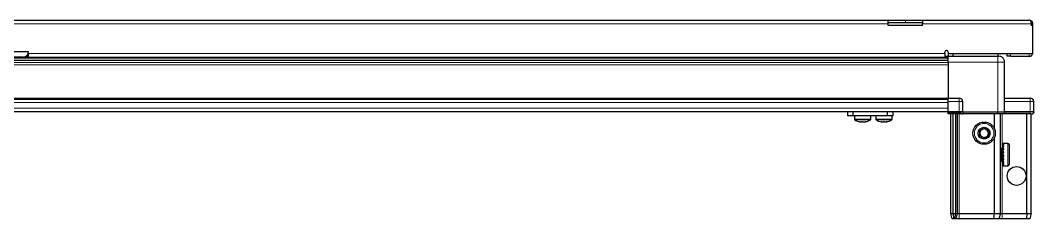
# Model space of a CAD drawing. Header units: millimetres. Extents: x 1319 to 5226, y -438 to 1776.
# Drawn here: x 2082 to 2675, y 459 to 575 of the extents above; entities that cross this region are included whole.
import ezdxf

# ---------------------------------------------------------------- set-up
doc = ezdxf.new("R2010")
doc.units = ezdxf.units.MM

msp = doc.modelspace()

# ---------------------------------------------------------------- linework, layer by layer
at = {"color": 7, "linetype": 'Continuous', "lineweight": 25}
for p, q in [((1559.66, 575.08), (2589.66, 575.08)), ((2589.66, 572.98), (2589.66, 575.08)), ((2589.66, 575.08), (2599.66, 575.08)), ((2599.66, 575.08), (2609.66, 575.08)), ((2609.66, 575.08), (2672.56, 575.08)), ((2609.66, 575.08), (2609.66, 572.98)), ((2599.66, 573.58), (2589.66, 573.58)), ((2589.66, 572.08), (2589.66, 572.98)), ((2609.66, 572.08), (2589.66, 572.08)), ((2609.66, 573.58), (2599.66, 573.58)), ((2609.66, 572.08), (2609.66, 572.98)), ((2673.16, 572.98), (2673.16, 572.08)), ((2673.16, 572.98), (2674.16, 572.98)), ((2674.16, 572.08), (2673.16, 572.08)), ((2674.16, 572.08), (2674.16, 572.98)), ((2674.16, 555.58), (2674.16, 572.08)), ((2624.66, 551.64), (1524.66, 551.64)), ((2624.66, 551.6), (1524.66, 551.6)), ((1550.78, 553.43), (2598.53, 553.43)), ((2087.16, 556.58), (2062.16, 556.58)), ((2084.16, 553.58), (2065.16, 553.58)), ((2087.16, 555.68), (2087.16, 556.58)), ((2087.16, 553.58), (2087.16, 555.68)), ((2087.16, 553.58), (2622.66, 553.58)), ((2593.16, 553.58), (2593.16, 553.43)), ((2593.27, 553.58), (2593.27, 553.43)), ((2593.45, 553.58), (2593.45, 553.43)), ((2593.96, 553.58), (2593.96, 553.43)), ((2594.35, 553.58), (2594.35, 553.43)), ((2595.2, 553.58), (2595.2, 553.43)), ((2595.77, 553.58), (2595.77, 553.43)), ((2596.89, 553.58), (2596.89, 553.43)), ((2597.57, 553.58), (2597.57, 553.43)), ((2598.53, 553.43), (2598.84, 553.43)), ((2598.84, 553.58), (2598.84, 553.43)), ((2598.84, 553.43), (2599.57, 553.43)), ((2598.84, 553.43), (2598.84, 553.43)), ((2599.1, 553.58), (2599.1, 553.43)), ((2599.57, 553.58), (2599.57, 553.43)), ((2599.57, 553.43), (2600.87, 553.43)), ((2600.78, 553.43), (2624.66, 553.43)), ((2600.87, 553.58), (2600.87, 553.43)), ((2600.96, 553.58), (2600.96, 553.43)), ((2601.59, 553.58), (2601.59, 553.43)), ((2602.78, 553.58), (2602.78, 553.43)), ((2603.41, 553.58), (2603.41, 553.43)), ((2604.39, 553.58), (2604.39, 553.43)), ((2604.87, 553.58), (2604.87, 553.43)), ((2605.54, 553.58), (2605.54, 553.43)), ((2605.81, 553.58), (2605.81, 553.43)), ((2606.11, 553.58), (2606.11, 553.43)), ((2606.16, 553.43), (2606.16, 553.58)), ((2606.16, 553.58), (2606.16, 553.43)), ((2622.66, 555.68), (2622.66, 556.43)), ((2622.66, 555.68), (2622.66, 553.58)), ((2624.66, 556.43), (2624.66, 555.58)), ((2624.66, 555.58), (2674.16, 555.58)), ((2624.66, 555.58), (2624.66, 554.08)), ((2624.66, 554.08), (2653.66, 554.08)), ((2627.41, 555.58), (2627.41, 554.08)), ((2653.91, 554.08), (2653.91, 555.58)), ((2659.16, 554.08), (2659.16, 555.58)), ((2661.16, 554.08), (2659.16, 554.08)), ((2661.16, 554.08), (2672.06, 554.08)), ((2624.66, 550.58), (2624.66, 529.58)), ((2657.66, 521.58), (2657.66, 550.58)), ((1524.66, 528.93), (2624.66, 528.93)), ((2624.66, 529.58), (2631.16, 529.58)), ((2624.66, 527.58), (2624.66, 529.58)), ((2624.66, 521.58), (2624.66, 527.58)), ((2633.16, 521.58), (2633.16, 527.58)), ((2657.66, 529.58), (2672.66, 529.58)), ((2674.66, 521.58), (2674.66, 527.58)), ((1524.66, 521.73), (2624.66, 521.73)), ((2566.01, 519.23), (2566.01, 521.73)), ((2569.01, 521.73), (2569.01, 519.23)), ((2589.21, 519.23), (2589.21, 521.73)), ((2592.21, 521.73), (2592.21, 519.23)), ((2624.66, 521.58), (2631.16, 521.58)), ((2624.66, 521.58), (2624.66, 521.25)), ((2624.66, 521.58), (2624.66, 521.58)), ((2631.16, 521.58), (2624.66, 521.58)), ((2633.16, 521.58), (2631.16, 521.58)), ((2633.16, 521.58), (2633.16, 520.38)), ((2633.16, 521.58), (2633.36, 521.58)), ((2633.36, 521.58), (2653.66, 521.58)), ((2653.66, 521.58), (2657.66, 521.58)), ((2657.66, 521.58), (2657.66, 520.38)), ((2657.66, 521.58), (2657.86, 521.58)), ((2657.86, 521.58), (2672.66, 521.58)), ((2672.66, 521.58), (2657.86, 521.58)), ((2674.66, 521.58), (2672.66, 521.58)), ((2674.66, 521.58), (2674.66, 521.25)), ((2569.01, 519.23), (2566.01, 519.23)), ((2589.21, 519.23), (2569.01, 519.23)), ((2569.86, 519.23), (2569.86, 517.32)), ((2579.36, 517.32), (2579.36, 519.23)), ((2579.41, 517.32), (2579.41, 519.23)), ((2582.36, 519.23), (2582.36, 517.32)), ((2592.21, 519.23), (2589.21, 519.23)), ((2591.86, 517.32), (2591.86, 519.23)), ((2624.66, 520.38), (2624.66, 521.25)), ((2624.66, 521.25), (2624.66, 521.25)), ((2624.66, 521.25), (2631.16, 521.25)), ((2632.48, 520.38), (2624.66, 520.38)), ((2626.16, 462.08), (2626.16, 520.38)), ((2627.66, 462.08), (2627.66, 520.38)), ((2629.16, 462.08), (2629.16, 520.38)), ((2630.16, 462.08), (2630.16, 520.38)), ((2632.48, 520.38), (2633.16, 520.38)), ((2633.36, 520.38), (2633.16, 520.38)), ((2653.66, 520.38), (2633.36, 520.38)), ((2651.66, 511.58), (2651.66, 520.38)), ((2657.66, 520.38), (2653.66, 520.38)), ((2655.16, 462.08), (2655.16, 520.38)), ((2657.86, 520.38), (2657.66, 520.38)), ((2672.66, 520.38), (2657.86, 520.38)), ((2670.66, 462.08), (2670.66, 520.38)), ((2672.66, 520.38), (2674.16, 520.38)), ((2673.16, 462.08), (2673.16, 520.38)), ((2674.16, 520.38), (2674.66, 521.25)), ((2651.66, 462.08), (2651.66, 506.58)), ((2655.19, 500.58), (2655.16, 500.58)), ((2655.67, 499.89), (2655.19, 500.58)), ((2655.19, 500.58), (2655.19, 499.54)), ((2655.19, 499.54), (2655.19, 492.58)), ((2656.16, 500.58), (2655.67, 499.89)), ((2655.67, 499.89), (2655.67, 499.03)), ((2655.67, 499.03), (2655.67, 493.27)), ((2656.16, 500.58), (2656.16, 499.54)), ((2656.16, 499.54), (2656.16, 492.58)), ((2656.66, 500.98), (2656.56, 500.98)), ((2656.56, 500.98), (2656.56, 492.18)), ((2659.56, 503.08), (2656.66, 503.08)), ((2656.66, 503.08), (2656.66, 503.07)), ((2657.16, 503.07), (2656.66, 503.07)), ((2656.66, 503.07), (2656.66, 502.99)), ((2656.66, 502.99), (2656.66, 502.65)), ((2657.16, 502.99), (2656.66, 502.99)), ((2657.16, 502.65), (2656.66, 502.65)), ((2656.66, 502.65), (2656.66, 502.34)), ((2656.66, 502.34), (2656.66, 501.63)), ((2657.16, 502.34), (2656.66, 502.34)), ((2657.16, 501.63), (2656.66, 501.63)), ((2656.66, 501.63), (2656.66, 501.13)), ((2656.66, 501.13), (2656.66, 500.12)), ((2657.16, 501.13), (2656.66, 501.13)), ((2657.16, 500.12), (2656.66, 500.12)), ((2656.66, 500.12), (2656.66, 499.47)), ((2656.66, 499.47), (2656.66, 498.26)), ((2657.16, 499.47), (2656.66, 499.47)), ((2657.16, 498.26), (2656.66, 498.26)), ((2656.66, 498.26), (2656.66, 497.71)), ((2657.16, 497.71), (2656.66, 497.71)), ((2657.16, 502.99), (2657.16, 503.07)), ((2657.16, 502.34), (2657.16, 502.65)), ((2657.16, 501.13), (2657.16, 501.63)), ((2657.16, 499.47), (2657.16, 500.12)), ((2657.16, 497.53), (2657.16, 498.26)), ((2660.36, 502.28), (2660.36, 500.8)), ((2660.36, 500.8), (2660.36, 490.88)), ((2655.16, 492.58), (2655.19, 492.58)), ((2655.19, 492.58), (2655.67, 493.27)), ((2655.67, 493.27), (2656.16, 492.58)), ((2656.56, 492.18), (2656.66, 492.18)), ((2656.66, 497.53), (2656.66, 496.23)), ((2657.16, 497.53), (2656.66, 497.53)), ((2657.16, 496.23), (2656.66, 496.23)), ((2657.16, 495.85), (2656.66, 495.85)), ((2656.66, 495.85), (2656.66, 495.5)), ((2657.16, 495.5), (2656.66, 495.5)), ((2656.66, 495.5), (2656.66, 494.24)), ((2657.16, 494.24), (2656.66, 494.24)), ((2656.66, 494.24), (2656.66, 493.57)), ((2656.66, 493.57), (2656.66, 492.48)), ((2657.16, 493.57), (2656.66, 493.57)), ((2657.16, 492.48), (2656.66, 492.48)), ((2656.66, 492.48), (2656.66, 491.94)), ((2656.66, 491.94), (2656.66, 491.13)), ((2657.16, 491.94), (2656.66, 491.94)), ((2657.16, 495.5), (2657.16, 496.23)), ((2657.16, 493.57), (2657.16, 494.24)), ((2657.16, 491.94), (2657.16, 492.48)), ((2657.16, 491.13), (2656.66, 491.13)), ((2656.66, 491.13), (2656.66, 490.76)), ((2656.66, 490.76), (2656.66, 490.3)), ((2657.16, 490.76), (2656.66, 490.76)), ((2657.16, 490.3), (2656.66, 490.3)), ((2656.66, 490.3), (2656.66, 490.15)), ((2656.66, 490.15), (2656.66, 490.08)), ((2657.16, 490.15), (2656.66, 490.15)), ((2656.66, 490.08), (2659.56, 490.08)), ((2657.16, 490.76), (2657.16, 491.13)), ((2657.16, 490.15), (2657.16, 490.3)), ((2626.16, 462.08), (2627.66, 462.08)), ((2626.96, 459.08), (2626.16, 462.08)), ((2627.66, 462.08), (2629.16, 462.08)), ((2628.11, 459.08), (2627.66, 462.08)), ((2628.61, 459.08), (2629.16, 462.08)), ((2629.16, 462.08), (2630.16, 462.08)), ((2629.35, 459.08), (2630.16, 462.08)), ((2630.16, 462.08), (2631.16, 462.08)), ((2631.16, 462.08), (2651.66, 462.08)), ((2651.32, 459.08), (2651.66, 462.08)), ((2651.66, 462.08), (2655.16, 462.08)), ((2655.16, 462.08), (2654.35, 459.08)), ((2655.16, 462.08), (2656.16, 462.08)), ((2656.16, 462.08), (2670.66, 462.08)), ((2670.66, 462.08), (2670.5, 459.08)), ((2670.66, 462.08), (2673.16, 462.08)), ((2673.16, 462.08), (2672.35, 459.08)), ((2628.11, 459.08), (2626.96, 459.08)), ((2628.61, 459.08), (2628.11, 459.08)), ((2629.35, 459.08), (2628.61, 459.08)), ((2631.16, 459.08), (2629.35, 459.08)), ((2651.32, 459.08), (2631.16, 459.08)), ((2654.35, 459.08), (2651.32, 459.08)), ((2656.16, 459.08), (2654.35, 459.08)), ((2670.5, 459.08), (2656.16, 459.08)), ((2672.35, 459.08), (2670.5, 459.08))]:
    msp.add_line(p, q, dxfattribs=at)
at = {"color": 8, "linetype": 'Continuous', "lineweight": 18}
for p, q in [((2599.66, 575.08), (2599.66, 573.58)), ((2589.66, 572.98), (1559.66, 572.98)), ((2673.16, 572.98), (2609.66, 572.98)), ((2624.66, 552.84), (1524.66, 552.84)), ((2085.82, 554.08), (2087.16, 554.08)), ((2087.16, 555.68), (2622.66, 555.68)), ((2622.66, 554.08), (2624.66, 554.08)), ((2661.16, 555.58), (2661.16, 554.08)), ((2672.06, 555.58), (2672.06, 554.08)), ((1524.66, 550.4), (2624.66, 550.4)), ((2624.66, 548.98), (1524.66, 548.98)), ((2653.66, 550.58), (2624.66, 550.58)), ((2653.66, 521.58), (2653.66, 550.58)), ((1524.66, 529.58), (2624.66, 529.58)), ((2631.16, 527.58), (2624.66, 527.58)), ((2631.16, 527.58), (2631.16, 529.58)), ((2631.16, 521.58), (2631.16, 527.58)), ((2633.16, 527.58), (2631.16, 527.58)), ((2672.66, 527.58), (2657.66, 527.58)), ((2672.66, 529.58), (2672.66, 527.58)), ((2672.66, 521.58), (2672.66, 527.58)), ((2674.66, 527.58), (2672.66, 527.58)), ((1524.66, 526.93), (2624.66, 526.93)), ((1524.66, 523.73), (2624.66, 523.73)), ((2624.66, 521.58), (2624.66, 521.25)), ((2631.16, 521.58), (2631.16, 521.25)), ((2633.36, 521.58), (2633.36, 520.38)), ((2653.66, 521.58), (2653.66, 520.38)), ((2657.86, 521.58), (2657.86, 520.38)), ((2672.66, 521.58), (2672.66, 520.38)), ((2572.07, 517.32), (2569.86, 517.32)), ((2572.17, 516.96), (2570.05, 516.96)), ((2579.36, 517.32), (2572.07, 517.32)), ((2579.16, 516.96), (2572.17, 516.96)), ((2579.21, 516.96), (2579.16, 516.96)), ((2579.41, 517.32), (2579.36, 517.32)), ((2589.86, 517.32), (2582.36, 517.32)), ((2589.75, 516.96), (2582.55, 516.96)), ((2591.66, 516.96), (2589.75, 516.96)), ((2591.86, 517.32), (2589.86, 517.32)), ((2631.16, 462.08), (2631.16, 520.38)), ((2656.16, 500.58), (2656.16, 520.38)), ((2659.56, 503.08), (2659.56, 501.39)), ((2659.56, 501.39), (2659.56, 490.08)), ((2656.16, 462.08), (2656.16, 492.58)), ((2631.16, 459.08), (2631.16, 462.08)), ((2656.16, 462.08), (2656.16, 459.08))]:
    msp.add_line(p, q, dxfattribs=at)
at = {"color": 7, "linetype": 'Continuous', "lineweight": 25}
for centre, radius in [((2645.66, 509.08), 6.5), ((2645.66, 509.08), 3.46), ((2664.66, 484.08), 5.5)]:
    msp.add_circle(centre, radius, dxfattribs=at)
at = {"color": 8, "linetype": 'Continuous', "lineweight": 18}
msp.add_circle((2645.66, 509.08), 5.7, dxfattribs=at)
at = {"color": 7, "linetype": 'Continuous', "lineweight": 25}
for centre, radius, start, end in [((2623.66, 556.43), 1, 0, 180), ((2084.16, 556.58), 3, 270, 360), ((2672.06, 556.18), 2.1, 270, 343.39845), ((2631.16, 527.58), 2, 0, 90), ((2672.66, 527.58), 2, 0, 90), ((2570.31, 517.32), 0.45, 180, 235.28209), ((2574.61, 523.53), 8, 235.28209, 259.05401), ((2574.61, 523.53), 8, 280.84597, 304.71791), ((2574.66, 523.53), 8, 280.92113, 304.71791), ((2578.91, 517.32), 0.45, 304.71791, 0), ((2578.96, 517.32), 0.45, 304.71791, 0), ((2582.81, 517.32), 0.45, 180, 235.28209), ((2587.11, 523.53), 8, 235.28209, 258.92302), ((2587.11, 523.53), 8, 280.93918, 304.71791), ((2591.41, 517.32), 0.45, 304.71791, 0), ((2645.66, 509.08), 2.5, 118.29497, 178.29497), ((2645.66, 509.08), 2.5, 58.29497, 118.29497), ((2645.66, 509.08), 2.5, 358.29497, 58.29497), ((2645.66, 509.08), 2.5, 178.29497, 238.29497), ((2645.66, 509.08), 2.5, 238.29497, 298.29497), ((2645.66, 509.08), 2.5, 298.29497, 358.29497), ((2656.16, 500.98), 0.4, 270, 360), ((2659.56, 502.28), 0.8, 0, 90), ((2656.16, 492.18), 0.4, 0, 90), ((2659.56, 490.88), 0.8, 270, 360)]:
    msp.add_arc(centre, radius, start, end, dxfattribs=at)
msp.add_ellipse((2631.16, 517.78), major_axis=(0, 3.46), ratio=0.57735, start_param=5.560451, end_param=6.283185, dxfattribs=at)
for points, knots in [([(2674.16, 572.98), (2674.13, 573.23), (2674.08, 573.73), (2673.68, 574.37), (2673.13, 574.85), (2672.67, 574.98), (2672.43, 575.05)], [0, 0, 0, 0, 0.260161, 0.506776, 0.753388, 1, 1, 1, 1]), ([(2672.56, 575.08), (2672.6, 575.05), (2672.69, 575), (2672.83, 574.61), (2672.96, 574.05), (2673.07, 573.47), (2673.13, 573.11), (2673.16, 572.98)], [0, 0, 0, 0, 0.230255, 0.448522, 0.666786, 0.88505, 1, 1, 1, 1]), ([(2624.66, 550.58), (2624.66, 550.97), (2624.66, 551.76), (2624.66, 552.81), (2624.66, 553.6), (2624.66, 554.02), (2624.66, 554.06), (2624.66, 554.08)], [0, 0, 0, 0, 0.2146939, 0.4293877, 0.6440816, 0.8587754, 1, 1, 1, 1]), ([(2653.66, 554.08), (2653.72, 554.08), (2653.85, 554.08), (2654.02, 554.08), (2654.13, 554.08), (2654.15, 554.08), (2654.16, 554.08)], [0, 0, 0, 0, 0.249394, 0.500333, 0.750167, 1, 1, 1, 1]), ([(2657.66, 550.58), (2657.61, 551.02), (2657.54, 551.7), (2657.1, 552.51), (2656.65, 553.07), (2656.09, 553.53), (2655.27, 553.96), (2654.6, 554.03), (2654.16, 554.08)], [0, 0, 0, 0, 0.239457, 0.368361, 0.5, 0.631639, 0.760543, 1, 1, 1, 1]), ([(2573.09, 515.68), (2573.08, 515.68), (2573.05, 515.69), (2572.84, 515.75), (2572.67, 515.81), (2572.62, 515.84), (2572.61, 515.85), (2572.61, 515.85), (2572.62, 515.85), (2572.64, 515.85), (2572.69, 515.84), (2572.91, 515.79), (2573.24, 515.72), (2573.62, 515.68), (2573.9, 515.67), (2574.16, 515.71), (2574.3, 515.78), (2574.43, 515.84), (2574.48, 515.85), (2574.5, 515.85), (2574.52, 515.85), (2574.55, 515.85), (2574.59, 515.84), (2574.71, 515.8), (2574.87, 515.72), (2575.12, 515.67), (2575.47, 515.67), (2575.85, 515.72), (2576.18, 515.78), (2576.41, 515.84), (2576.49, 515.85), (2576.51, 515.85), (2576.52, 515.85), (2576.52, 515.85), (2576.5, 515.83), (2576.34, 515.75), (2576.1, 515.67), (2576.11, 515.67), (2576.12, 515.67)], [0, 0, 0, 0, 0.024519, 0.105974, 0.133842, 0.147819, 0.153553, 0.156403, 0.15928, 0.16178, 0.166477, 0.181648, 0.254111, 0.300998, 0.335579, 0.379192, 0.462021, 0.482676, 0.486455, 0.490271, 0.492817, 0.495357, 0.499784, 0.513427, 0.576955, 0.640973, 0.679017, 0.731371, 0.789083, 0.818039, 0.821666, 0.824546, 0.82745, 0.830805, 0.837158, 0.863854, 0.969866, 1, 1, 1, 1]), ([(2585.57, 515.68), (2585.59, 515.68), (2585.64, 515.67), (2585.59, 515.69), (2585.46, 515.74), (2585.35, 515.79), (2585.31, 515.82), (2585.28, 515.83), (2585.26, 515.85), (2585.26, 515.85), (2585.27, 515.85), (2585.27, 515.85), (2585.27, 515.85)], [0, 0, 0, 0, 0.117513, 0.319182, 0.655587, 0.780657, 0.858887, 0.909792, 0.960055, 0.979586, 0.994792, 1, 1, 1, 1]), ([(2585.27, 515.85), (2585.28, 515.85), (2585.29, 515.85), (2585.33, 515.85), (2585.49, 515.81), (2585.77, 515.75), (2586.13, 515.69), (2586.46, 515.67), (2586.79, 515.69), (2587, 515.75), (2587.16, 515.81), (2587.23, 515.84), (2587.28, 515.85), (2587.31, 515.85), (2587.33, 515.85), (2587.35, 515.85), (2587.39, 515.84), (2587.5, 515.79), (2587.61, 515.72), (2587.81, 515.68), (2588.05, 515.67), (2588.44, 515.71), (2588.8, 515.78), (2589.06, 515.84), (2589.13, 515.85), (2589.15, 515.85), (2589.16, 515.85), (2589.16, 515.85), (2589.15, 515.84), (2589.05, 515.8), (2588.83, 515.73), (2588.62, 515.67), (2588.61, 515.68), (2588.61, 515.68)], [0, 0, 0, 0, 0.0033506, 0.0080628, 0.021119, 0.0794763, 0.1490118, 0.1929925, 0.2373326, 0.3338878, 0.3669223, 0.3834897, 0.3902874, 0.3936653, 0.3970754, 0.4000395, 0.4056074, 0.423591, 0.5094867, 0.5650663, 0.606058, 0.6577556, 0.7559406, 0.7804241, 0.7849037, 0.7894268, 0.7924448, 0.7954558, 0.8007042, 0.816876, 0.8921804, 0.9680663, 1, 1, 1, 1]), ([(2643.12, 507.71), (2643.13, 508.23), (2643.16, 509.19), (2643.19, 510.15), (2643.2, 510.6)], [0, 0, 0, 0, 0.534686, 1, 1, 1, 1]), ([(2643.2, 510.6), (2643.66, 510.84), (2644.5, 511.3), (2645.35, 511.75), (2645.74, 511.97)], [0, 0, 0, 0, 0.534686, 1, 1, 1, 1]), ([(2645.74, 511.97), (2645.85, 511.9), (2646.36, 511.59), (2647.21, 511.06), (2647.91, 510.63), (2648.2, 510.45)], [0, 0, 0, 0, 0.133125, 0.637099, 1, 1, 1, 1]), ([(2648.2, 510.45), (2648.18, 509.93), (2648.16, 508.97), (2648.13, 508.01), (2648.11, 507.56)], [0, 0, 0, 0, 0.5346859, 1, 1, 1, 1]), ([(2645.57, 506.2), (2645.28, 506.38), (2644.58, 506.81), (2643.73, 507.33), (2643.22, 507.65), (2643.12, 507.71)], [0, 0, 0, 0, 0.362901, 0.866875, 1, 1, 1, 1]), ([(2648.11, 507.56), (2647.66, 507.32), (2646.81, 506.86), (2645.96, 506.41), (2645.57, 506.2)], [0, 0, 0, 0, 0.534686, 1, 1, 1, 1])]:
    msp.add_open_spline(points, degree=3, knots=knots, dxfattribs=at)
at = {"color": 8, "linetype": 'Continuous', "lineweight": 18}
msp.add_open_spline([(2653.66, 550.58), (2653.66, 551.02), (2653.66, 551.7), (2653.66, 552.51), (2653.66, 553.07), (2653.66, 553.53), (2653.66, 553.96), (2653.66, 554.03), (2653.66, 554.08)], degree=3, knots=[0, 0, 0, 0, 0.239457, 0.368361, 0.5, 0.631639, 0.760543, 1, 1, 1, 1], dxfattribs=at)
msp.add_open_spline([(2657.66, 550.58), (2657.6, 550.58), (2657.48, 550.58), (2656.55, 550.58), (2655.23, 550.58), (2654.18, 550.58), (2653.66, 550.58)], degree=3, dxfattribs=at)

doc.saveas('drawing.dxf')
